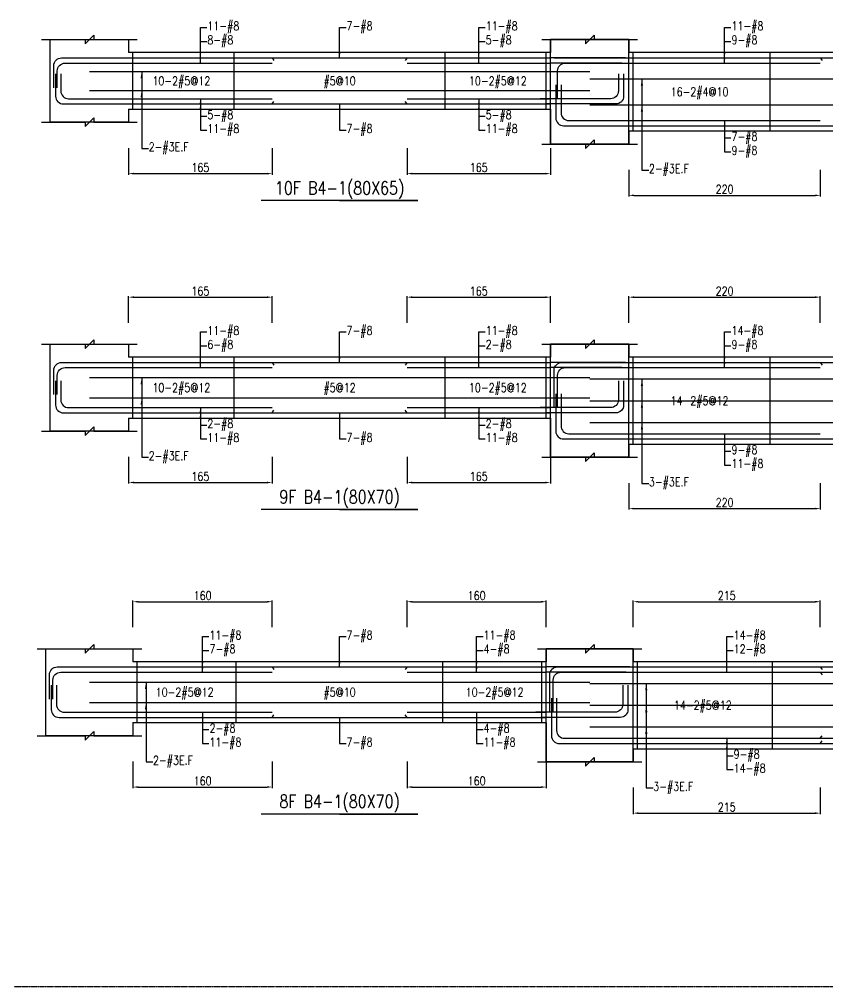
# Model space of a CAD drawing. Header units: millimetres. Extents: x 0 to 84580, y -12276 to 4373.
# Drawn here: x 27154 to 28083, y -3069 to -1957 of the extents above; entities that cross this region are included whole.
import ezdxf
from ezdxf.enums import TextEntityAlignment as Align

# ---------------------------------------------------------------- set-up
doc = ezdxf.new("R2010")
doc.units = ezdxf.units.MM
doc.header["$MEASUREMENT"] = 0
doc.linetypes.add('CENTER', pattern=[2, 1.25, -0.25, 0.25, -0.25])
for name, color, linetype in [('S-DIM', 2, 'Continuous'), ('S-GRID', 1, 'CENTER'), ('S-LEADER', 2, 'Continuous'), ('S-RC', 130, 'Continuous'), ('S-REINF', 6, 'Continuous'), ('S-TEXT', 2, 'Continuous')]:
    doc.layers.add(name, color=color, linetype=linetype)
doc.styles.add('CS4', font='romans.shx', dxfattribs={"width": 0.8, "bigfont": 'lsp.shx'})
doc.styles.get("Standard").update_dxf_attribs({"font": 'arial.ttf'})
doc.dimstyles.new('ISO-25', dxfattribs={"dimtxt": 2.5, "dimasz": 2.5, "dimexe": 1.25, "dimexo": 0.625, "dimtad": 1, "dimtxsty": 'Standard', "dimcen": 2.5, "dimadec": 0, "dimazin": 0, "dimtfac": 1, "dimtmove": 0, "dimatfit": 3, "dimfxl": 0, "dimarcsym": 0})

# ---------------------------------------------------------------- blocks, each defined once
blk = doc.blocks.new('*D743')
at = {"layer": 'DEFPOINTS', "color": 0, "transparency": 16777216}
for p in [(27444.4, -2626.6), (27284.4, -2656.6), (27444.4, -2656.6)]:
    blk.add_point(p, dxfattribs=at)
at = {"layer": 'S-DIM', "color": 0, "lineweight": -2, "transparency": 16777216}
for p, q in [((27284.4, -2656), (27284.4, -2625.3)), ((27290.4, -2626.6), (27438.4, -2626.6)), ((27444.4, -2656), (27444.4, -2625.3))]:
    blk.add_line(p, q, dxfattribs=at)
at = {"layer": 'S-DIM', "color": 0, "transparency": 16777216}
for points in [[(27290.4, -2625.6), (27290.4, -2627.6), (27284.4, -2626.6)], [(27438.4, -2625.6), (27438.4, -2627.6), (27444.4, -2626.6)]]:
    blk.add_solid(points, dxfattribs=at)
at = {"layer": 'S-DIM', "color": 0, "transparency": 16777216, "insert": (27364.4, -2619.6), "char_height": 10, "attachment_point": 5, "style": 'CS4'}
blk.add_mtext('160', dxfattribs=at)
blk = doc.blocks.new('*D744')
at = {"layer": 'DEFPOINTS', "color": 0, "transparency": 16777216}
for p in [(27759.4, -2626.6), (27599.4, -2656.6), (27759.4, -2656.6)]:
    blk.add_point(p, dxfattribs=at)
at = {"layer": 'S-DIM', "color": 0, "lineweight": -2, "transparency": 16777216}
for p, q in [((27599.4, -2656), (27599.4, -2625.3)), ((27605.4, -2626.6), (27753.4, -2626.6)), ((27759.4, -2656), (27759.4, -2625.3))]:
    blk.add_line(p, q, dxfattribs=at)
at = {"layer": 'S-DIM', "color": 0, "transparency": 16777216}
for points in [[(27605.4, -2625.6), (27605.4, -2627.6), (27599.4, -2626.6)], [(27753.4, -2625.6), (27753.4, -2627.6), (27759.4, -2626.6)]]:
    blk.add_solid(points, dxfattribs=at)
at = {"layer": 'S-DIM', "color": 0, "transparency": 16777216, "insert": (27679.4, -2619.6), "char_height": 10, "attachment_point": 5, "style": 'CS4'}
blk.add_mtext('160', dxfattribs=at)
blk = doc.blocks.new('*D745')
at = {"layer": 'DEFPOINTS', "color": 0, "transparency": 16777216}
for p in [(27284.4, -2809.6), (27444.4, -2809.6), (27444.4, -2839.6)]:
    blk.add_point(p, dxfattribs=at)
at = {"layer": 'S-DIM', "color": 0, "lineweight": -2, "transparency": 16777216}
for p, q in [((27284.4, -2810.2), (27284.4, -2840.8)), ((27444.4, -2810.2), (27444.4, -2840.8)), ((27290.4, -2839.6), (27438.4, -2839.6))]:
    blk.add_line(p, q, dxfattribs=at)
at = {"layer": 'S-DIM', "color": 0, "transparency": 16777216}
for points in [[(27290.4, -2838.6), (27290.4, -2840.6), (27284.4, -2839.6)], [(27438.4, -2838.6), (27438.4, -2840.6), (27444.4, -2839.6)]]:
    blk.add_solid(points, dxfattribs=at)
at = {"layer": 'S-DIM', "color": 0, "transparency": 16777216, "insert": (27364.4, -2832.6), "char_height": 10, "attachment_point": 5, "style": 'CS4'}
blk.add_mtext('160', dxfattribs=at)
blk = doc.blocks.new('*D746')
at = {"layer": 'DEFPOINTS', "color": 0, "transparency": 16777216}
for p in [(27599.4, -2809.6), (27759.4, -2809.6), (27759.4, -2839.6)]:
    blk.add_point(p, dxfattribs=at)
at = {"layer": 'S-DIM', "color": 0, "lineweight": -2, "transparency": 16777216}
for p, q in [((27599.4, -2810.2), (27599.4, -2840.8)), ((27759.4, -2810.2), (27759.4, -2840.8)), ((27605.4, -2839.6), (27753.4, -2839.6))]:
    blk.add_line(p, q, dxfattribs=at)
at = {"layer": 'S-DIM', "color": 0, "transparency": 16777216}
for points in [[(27605.4, -2838.6), (27605.4, -2840.6), (27599.4, -2839.6)], [(27753.4, -2838.6), (27753.4, -2840.6), (27759.4, -2839.6)]]:
    blk.add_solid(points, dxfattribs=at)
at = {"layer": 'S-DIM', "color": 0, "transparency": 16777216, "insert": (27679.4, -2832.6), "char_height": 10, "attachment_point": 5, "style": 'CS4'}
blk.add_mtext('160', dxfattribs=at)
blk = doc.blocks.new('*D747')
at = {"layer": 'DEFPOINTS', "color": 0, "transparency": 16777216}
for p in [(27444.4, -2276.6), (27279.4, -2306.6), (27444.4, -2306.6)]:
    blk.add_point(p, dxfattribs=at)
at = {"layer": 'S-DIM', "color": 0, "lineweight": -2, "transparency": 16777216}
for p, q in [((27279.4, -2306), (27279.4, -2275.3)), ((27285.4, -2276.6), (27438.4, -2276.6)), ((27444.4, -2306), (27444.4, -2275.3))]:
    blk.add_line(p, q, dxfattribs=at)
at = {"layer": 'S-DIM', "color": 0, "transparency": 16777216}
for points in [[(27285.4, -2275.6), (27285.4, -2277.6), (27279.4, -2276.6)], [(27438.4, -2275.6), (27438.4, -2277.6), (27444.4, -2276.6)]]:
    blk.add_solid(points, dxfattribs=at)
at = {"layer": 'S-DIM', "color": 0, "transparency": 16777216, "insert": (27361.9, -2269.6), "char_height": 10, "attachment_point": 5, "style": 'CS4'}
blk.add_mtext('165', dxfattribs=at)
blk = doc.blocks.new('*D748')
at = {"layer": 'DEFPOINTS', "color": 0, "transparency": 16777216}
for p in [(27764.4, -2276.6), (27599.4, -2306.6), (27764.4, -2306.6)]:
    blk.add_point(p, dxfattribs=at)
at = {"layer": 'S-DIM', "color": 0, "lineweight": -2, "transparency": 16777216}
for p, q in [((27599.4, -2306), (27599.4, -2275.3)), ((27605.4, -2276.6), (27758.4, -2276.6)), ((27764.4, -2306), (27764.4, -2275.3))]:
    blk.add_line(p, q, dxfattribs=at)
at = {"layer": 'S-DIM', "color": 0, "transparency": 16777216}
for points in [[(27605.4, -2275.6), (27605.4, -2277.6), (27599.4, -2276.6)], [(27758.4, -2275.6), (27758.4, -2277.6), (27764.4, -2276.6)]]:
    blk.add_solid(points, dxfattribs=at)
at = {"layer": 'S-DIM', "color": 0, "transparency": 16777216, "insert": (27681.9, -2269.6), "char_height": 10, "attachment_point": 5, "style": 'CS4'}
blk.add_mtext('165', dxfattribs=at)
blk = doc.blocks.new('*D749')
at = {"layer": 'DEFPOINTS', "color": 0, "transparency": 16777216}
for p in [(27279.4, -2459.6), (27444.4, -2459.6), (27444.4, -2489.6)]:
    blk.add_point(p, dxfattribs=at)
at = {"layer": 'S-DIM', "color": 0, "lineweight": -2, "transparency": 16777216}
for p, q in [((27279.4, -2460.2), (27279.4, -2490.8)), ((27444.4, -2460.2), (27444.4, -2490.8)), ((27285.4, -2489.6), (27438.4, -2489.6))]:
    blk.add_line(p, q, dxfattribs=at)
at = {"layer": 'S-DIM', "color": 0, "transparency": 16777216}
for points in [[(27285.4, -2488.6), (27285.4, -2490.6), (27279.4, -2489.6)], [(27438.4, -2488.6), (27438.4, -2490.6), (27444.4, -2489.6)]]:
    blk.add_solid(points, dxfattribs=at)
at = {"layer": 'S-DIM', "color": 0, "transparency": 16777216, "insert": (27361.9, -2482.6), "char_height": 10, "attachment_point": 5, "style": 'CS4'}
blk.add_mtext('165', dxfattribs=at)
blk = doc.blocks.new('*D750')
at = {"layer": 'DEFPOINTS', "color": 0, "transparency": 16777216}
for p in [(27599.4, -2459.6), (27764.4, -2459.6), (27764.4, -2489.6)]:
    blk.add_point(p, dxfattribs=at)
at = {"layer": 'S-DIM', "color": 0, "lineweight": -2, "transparency": 16777216}
for p, q in [((27599.4, -2460.2), (27599.4, -2490.8)), ((27764.4, -2460.2), (27764.4, -2490.8)), ((27605.4, -2489.6), (27758.4, -2489.6))]:
    blk.add_line(p, q, dxfattribs=at)
at = {"layer": 'S-DIM', "color": 0, "transparency": 16777216}
for points in [[(27605.4, -2488.6), (27605.4, -2490.6), (27599.4, -2489.6)], [(27758.4, -2488.6), (27758.4, -2490.6), (27764.4, -2489.6)]]:
    blk.add_solid(points, dxfattribs=at)
at = {"layer": 'S-DIM', "color": 0, "transparency": 16777216, "insert": (27681.9, -2482.6), "char_height": 10, "attachment_point": 5, "style": 'CS4'}
blk.add_mtext('165', dxfattribs=at)
blk = doc.blocks.new('*D753')
at = {"layer": 'DEFPOINTS', "color": 0, "transparency": 16777216}
for p in [(27279.4, -2104.6), (27444.4, -2104.6), (27444.4, -2134.6)]:
    blk.add_point(p, dxfattribs=at)
at = {"layer": 'S-DIM', "color": 0, "lineweight": -2, "transparency": 16777216}
for p, q in [((27279.4, -2105.2), (27279.4, -2135.8)), ((27444.4, -2105.2), (27444.4, -2135.8)), ((27285.4, -2134.6), (27438.4, -2134.6))]:
    blk.add_line(p, q, dxfattribs=at)
at = {"layer": 'S-DIM', "color": 0, "transparency": 16777216}
for points in [[(27285.4, -2133.6), (27285.4, -2135.6), (27279.4, -2134.6)], [(27438.4, -2133.6), (27438.4, -2135.6), (27444.4, -2134.6)]]:
    blk.add_solid(points, dxfattribs=at)
at = {"layer": 'S-DIM', "color": 0, "transparency": 16777216, "insert": (27361.9, -2127.6), "char_height": 10, "attachment_point": 5, "style": 'CS4'}
blk.add_mtext('165', dxfattribs=at)
blk = doc.blocks.new('*D754')
at = {"layer": 'DEFPOINTS', "color": 0, "transparency": 16777216}
for p in [(27599.4, -2104.6), (27764.4, -2104.6), (27764.4, -2134.6)]:
    blk.add_point(p, dxfattribs=at)
at = {"layer": 'S-DIM', "color": 0, "lineweight": -2, "transparency": 16777216}
for p, q in [((27599.4, -2105.2), (27599.4, -2135.8)), ((27764.4, -2105.2), (27764.4, -2135.8)), ((27605.4, -2134.6), (27758.4, -2134.6))]:
    blk.add_line(p, q, dxfattribs=at)
at = {"layer": 'S-DIM', "color": 0, "transparency": 16777216}
for points in [[(27605.4, -2133.6), (27605.4, -2135.6), (27599.4, -2134.6)], [(27758.4, -2133.6), (27758.4, -2135.6), (27764.4, -2134.6)]]:
    blk.add_solid(points, dxfattribs=at)
at = {"layer": 'S-DIM', "color": 0, "transparency": 16777216, "insert": (27681.9, -2127.6), "char_height": 10, "attachment_point": 5, "style": 'CS4'}
blk.add_mtext('165', dxfattribs=at)
blk = doc.blocks.new('*D763')
at = {"layer": 'DEFPOINTS', "color": 0, "transparency": 16777216}
for p in [(28074.4, -2626.6), (27859.4, -2656.6), (28074.4, -2656.6)]:
    blk.add_point(p, dxfattribs=at)
at = {"layer": 'S-DIM', "color": 0, "lineweight": -2, "transparency": 16777216}
for p, q in [((27859.4, -2656), (27859.4, -2625.3)), ((27865.4, -2626.6), (28068.4, -2626.6)), ((28074.4, -2656), (28074.4, -2625.3))]:
    blk.add_line(p, q, dxfattribs=at)
at = {"layer": 'S-DIM', "color": 0, "transparency": 16777216}
for points in [[(27865.4, -2625.6), (27865.4, -2627.6), (27859.4, -2626.6)], [(28068.4, -2625.6), (28068.4, -2627.6), (28074.4, -2626.6)]]:
    blk.add_solid(points, dxfattribs=at)
at = {"layer": 'S-DIM', "color": 0, "transparency": 16777216, "insert": (27966.9, -2619.6), "char_height": 10, "attachment_point": 5, "style": 'CS4'}
blk.add_mtext('215', dxfattribs=at)
blk = doc.blocks.new('*D765')
at = {"layer": 'DEFPOINTS', "color": 0, "transparency": 16777216}
for p in [(27859.4, -2839.6), (28074.4, -2839.6), (28074.4, -2869.6)]:
    blk.add_point(p, dxfattribs=at)
at = {"layer": 'S-DIM', "color": 0, "lineweight": -2, "transparency": 16777216}
for p, q in [((27859.4, -2840.2), (27859.4, -2870.8)), ((28074.4, -2840.2), (28074.4, -2870.8)), ((27865.4, -2869.6), (28068.4, -2869.6))]:
    blk.add_line(p, q, dxfattribs=at)
at = {"layer": 'S-DIM', "color": 0, "transparency": 16777216}
for points in [[(27865.4, -2868.6), (27865.4, -2870.6), (27859.4, -2869.6)], [(28068.4, -2868.6), (28068.4, -2870.6), (28074.4, -2869.6)]]:
    blk.add_solid(points, dxfattribs=at)
at = {"layer": 'S-DIM', "color": 0, "transparency": 16777216, "insert": (27966.9, -2862.6), "char_height": 10, "attachment_point": 5, "style": 'CS4'}
blk.add_mtext('215', dxfattribs=at)
blk = doc.blocks.new('*D767')
at = {"layer": 'DEFPOINTS', "color": 0, "transparency": 16777216}
for p in [(28074.4, -2276.6), (27854.4, -2306.6), (28074.4, -2306.6)]:
    blk.add_point(p, dxfattribs=at)
at = {"layer": 'S-DIM', "color": 0, "lineweight": -2, "transparency": 16777216}
for p, q in [((27854.4, -2306), (27854.4, -2275.3)), ((27860.4, -2276.6), (28068.4, -2276.6)), ((28074.4, -2306), (28074.4, -2275.3))]:
    blk.add_line(p, q, dxfattribs=at)
at = {"layer": 'S-DIM', "color": 0, "transparency": 16777216}
for points in [[(27860.4, -2275.6), (27860.4, -2277.6), (27854.4, -2276.6)], [(28068.4, -2275.6), (28068.4, -2277.6), (28074.4, -2276.6)]]:
    blk.add_solid(points, dxfattribs=at)
at = {"layer": 'S-DIM', "color": 0, "transparency": 16777216, "insert": (27964.4, -2269.6), "char_height": 10, "attachment_point": 5, "style": 'CS4'}
blk.add_mtext('220', dxfattribs=at)
blk = doc.blocks.new('*D769')
at = {"layer": 'DEFPOINTS', "color": 0, "transparency": 16777216}
for p in [(27854.4, -2489.6), (28074.4, -2489.6), (28074.4, -2519.6)]:
    blk.add_point(p, dxfattribs=at)
at = {"layer": 'S-DIM', "color": 0, "lineweight": -2, "transparency": 16777216}
for p, q in [((27854.4, -2490.2), (27854.4, -2520.8)), ((28074.4, -2490.2), (28074.4, -2520.8)), ((27860.4, -2519.6), (28068.4, -2519.6))]:
    blk.add_line(p, q, dxfattribs=at)
at = {"layer": 'S-DIM', "color": 0, "transparency": 16777216}
for points in [[(27860.4, -2518.6), (27860.4, -2520.6), (27854.4, -2519.6)], [(28068.4, -2518.6), (28068.4, -2520.6), (28074.4, -2519.6)]]:
    blk.add_solid(points, dxfattribs=at)
at = {"layer": 'S-DIM', "color": 0, "transparency": 16777216, "insert": (27964.4, -2512.6), "char_height": 10, "attachment_point": 5, "style": 'CS4'}
blk.add_mtext('220', dxfattribs=at)
blk = doc.blocks.new('*D773')
at = {"layer": 'DEFPOINTS', "color": 0, "transparency": 16777216}
for p in [(27854.4, -2129.6), (28074.4, -2129.6), (28074.4, -2159.6)]:
    blk.add_point(p, dxfattribs=at)
at = {"layer": 'S-DIM', "color": 0, "lineweight": -2, "transparency": 16777216}
for p, q in [((27854.4, -2130.2), (27854.4, -2160.8)), ((28074.4, -2130.2), (28074.4, -2160.8)), ((27860.4, -2159.6), (28068.4, -2159.6))]:
    blk.add_line(p, q, dxfattribs=at)
at = {"layer": 'S-DIM', "color": 0, "transparency": 16777216}
for points in [[(27860.4, -2158.6), (27860.4, -2160.6), (27854.4, -2159.6)], [(28068.4, -2158.6), (28068.4, -2160.6), (28074.4, -2159.6)]]:
    blk.add_solid(points, dxfattribs=at)
at = {"layer": 'S-DIM', "color": 0, "transparency": 16777216, "insert": (27964.4, -2152.6), "char_height": 10, "attachment_point": 5, "style": 'CS4'}
blk.add_mtext('220', dxfattribs=at)

msp = doc.modelspace()

# ---------------------------------------------------------------- linework, layer by layer
at = {"layer": 'S-GRID'}
msp.add_lwpolyline([(26145, -3069), (29374, -3069), (29374, -1000), (26145, -1000), (26145, -3069)], dxfattribs=at)
at = {"layer": 'S-RC'}
for points in [[(27179.395, -1980.575), (27229.395, -1980.585), (27229.394, -1985.585), (27239.396, -1975.587), (27239.395, -1980.587), (27289.395, -1980.597)], [(27754.395, -1980.575), (27804.395, -1980.585), (27804.394, -1985.585), (27814.396, -1975.587), (27814.395, -1980.587), (27864.395, -1980.597)], [(27754.395, -1980.575), (27804.395, -1980.585), (27804.394, -1985.585), (27814.396, -1975.587), (27814.395, -1980.587), (27864.395, -1980.597)], [(27279.395, -2060.575), (27279.395, -2075.575), (27189.395, -2075.575), (27189.395, -1980.575), (27279.395, -1980.575), (27279.395, -1995.575)], [(27764.395, -2060.575), (27764.395, -2100.575), (27854.395, -2100.575), (27854.395, -1980.575), (27764.395, -1980.575), (27764.395, -1995.575)], [(27854.395, -2085.575), (27854.395, -2100.575), (27764.395, -2100.575), (27764.395, -1980.575), (27854.395, -1980.575), (27854.395, -1995.575)], [(27764.395, -1995.575), (27279.395, -1995.575)], [(28504.395, -1995.575), (27854.395, -1995.575)], [(27279.395, -2060.575), (27764.395, -2060.575)], [(27179.395, -2075.575), (27229.395, -2075.585), (27229.394, -2080.585), (27239.396, -2070.587), (27239.395, -2075.587), (27289.395, -2075.597)], [(27854.395, -2085.575), (28504.395, -2085.575)], [(27754.395, -2100.575), (27804.395, -2100.585), (27804.394, -2105.585), (27814.396, -2095.587), (27814.395, -2100.587), (27864.395, -2100.597)], [(27754.395, -2100.575), (27804.395, -2100.585), (27804.394, -2105.585), (27814.396, -2095.587), (27814.395, -2100.587), (27864.395, -2100.597)], [(27521.895, -2165.575), (27611.895, -2165.575), (27431.895, -2165.575)], [(27179.395, -2330.575), (27229.395, -2330.585), (27229.394, -2335.585), (27239.396, -2325.587), (27239.395, -2330.587), (27289.395, -2330.597)], [(27279.395, -2415.575), (27279.395, -2430.575), (27189.395, -2430.575), (27189.395, -2330.575), (27279.395, -2330.575), (27279.395, -2345.575)], [(27754.395, -2330.575), (27804.395, -2330.585), (27804.394, -2335.585), (27814.396, -2325.587), (27814.395, -2330.587), (27864.395, -2330.597)], [(27754.395, -2330.575), (27804.395, -2330.585), (27804.394, -2335.585), (27814.396, -2325.587), (27814.395, -2330.587), (27864.395, -2330.597)], [(27764.395, -2415.575), (27764.395, -2460.575), (27854.395, -2460.575), (27854.395, -2330.575), (27764.395, -2330.575), (27764.395, -2345.575)], [(27854.395, -2445.575), (27854.395, -2460.575), (27764.395, -2460.575), (27764.395, -2330.575), (27854.395, -2330.575), (27854.395, -2345.575)], [(27764.395, -2345.575), (27279.395, -2345.575)], [(28504.395, -2345.575), (27854.395, -2345.575)], [(27279.395, -2415.575), (27764.395, -2415.575)], [(27179.395, -2430.575), (27229.395, -2430.585), (27229.394, -2435.585), (27239.396, -2425.587), (27239.395, -2430.587), (27289.395, -2430.597)], [(27854.395, -2445.575), (28504.395, -2445.575)], [(27754.395, -2460.575), (27804.395, -2460.585), (27804.394, -2465.585), (27814.396, -2455.587), (27814.395, -2460.587), (27864.395, -2460.597)], [(27754.395, -2460.575), (27804.395, -2460.585), (27804.394, -2465.585), (27814.396, -2455.587), (27814.395, -2460.587), (27864.395, -2460.597)], [(27521.895, -2520.575), (27611.895, -2520.575), (27431.895, -2520.575)], [(27174.395, -2680.575), (27229.395, -2680.586), (27229.394, -2685.586), (27239.396, -2675.588), (27239.395, -2680.588), (27294.395, -2680.599)], [(27749.395, -2680.575), (27804.395, -2680.586), (27804.394, -2685.586), (27814.396, -2675.588), (27814.395, -2680.588), (27869.395, -2680.599)], [(27749.395, -2680.575), (27804.395, -2680.586), (27804.394, -2685.586), (27814.396, -2675.588), (27814.395, -2680.588), (27869.395, -2680.599)], [(27284.395, -2765.575), (27284.395, -2780.575), (27184.395, -2780.575), (27184.395, -2680.575), (27284.395, -2680.575), (27284.395, -2695.575)], [(27759.395, -2765.575), (27759.395, -2810.575), (27859.395, -2810.575), (27859.395, -2680.575), (27759.395, -2680.575), (27759.395, -2695.575)], [(27859.395, -2795.575), (27859.395, -2810.575), (27759.395, -2810.575), (27759.395, -2680.575), (27859.395, -2680.575), (27859.395, -2695.575)], [(27759.395, -2695.575), (27284.395, -2695.575)], [(28499.395, -2695.575), (27859.395, -2695.575)], [(27284.395, -2765.575), (27759.395, -2765.575)], [(27174.395, -2780.575), (27229.395, -2780.586), (27229.394, -2785.586), (27239.396, -2775.588), (27239.395, -2780.588), (27294.395, -2780.599)], [(27859.395, -2795.575), (28499.395, -2795.575)], [(27749.395, -2810.575), (27804.395, -2810.586), (27804.394, -2815.586), (27814.396, -2805.588), (27814.395, -2810.588), (27869.395, -2810.599)], [(27749.395, -2810.575), (27804.395, -2810.586), (27804.394, -2815.586), (27814.396, -2805.588), (27814.395, -2810.588), (27869.395, -2810.599)], [(27521.895, -2870.575), (27611.895, -2870.575), (27431.895, -2870.575)]]:
    msp.add_lwpolyline(points, dxfattribs=at)
at = {"layer": 'S-REINF', "color": 1}
for points in [[(27284.395, -2060.575), (27284.395, -1995.575)], [(27400.645, -2060.575), (27400.645, -1995.575)], [(27643.145, -2060.575), (27643.145, -1995.575)], [(27759.395, -2060.575), (27759.395, -1995.575)], [(27859.395, -2085.575), (27859.395, -1995.575)], [(28016.895, -2085.575), (28016.895, -1995.575)], [(27234.395, -2017.242), (27809.395, -2017.242)], [(27809.395, -2025.575), (28549.395, -2025.575)], [(27234.395, -2038.908), (27809.395, -2038.908)], [(27809.395, -2055.575), (28549.395, -2055.575)], [(27284.395, -2415.575), (27284.395, -2345.575)], [(27400.645, -2415.575), (27400.645, -2345.575)], [(27643.145, -2415.575), (27643.145, -2345.575)], [(27759.395, -2415.575), (27759.395, -2345.575)], [(27859.395, -2445.575), (27859.395, -2345.575)], [(28016.895, -2445.575), (28016.895, -2345.575)], [(27234.395, -2368.908), (27809.395, -2368.908)], [(27809.395, -2370.575), (28549.395, -2370.575)], [(27234.395, -2392.242), (27809.395, -2392.242)], [(27809.395, -2395.575), (28549.395, -2395.575)], [(27809.395, -2420.575), (28549.395, -2420.575)], [(27289.395, -2765.575), (27289.395, -2695.575)], [(27403.145, -2765.575), (27403.145, -2695.575)], [(27640.645, -2765.575), (27640.645, -2695.575)], [(27754.395, -2765.575), (27754.395, -2695.575)], [(27864.395, -2795.575), (27864.395, -2695.575)], [(28019.395, -2795.575), (28019.395, -2695.575)], [(27234.395, -2718.908), (27809.395, -2718.908)], [(27809.395, -2720.575), (28549.395, -2720.575)], [(27234.395, -2742.242), (27809.395, -2742.242)], [(27809.395, -2745.575), (28549.395, -2745.575)], [(27809.395, -2770.575), (28549.395, -2770.575)]]:
    msp.add_lwpolyline(points, dxfattribs=at)
at = {"layer": 'S-REINF'}
for points in [[(27193.395, -2036.075), (27193.395, -2010.575, -0.41421356), (27202.395, -2001.575), (27279.395, -2001.575)], [(27197.395, -2036.075), (27197.395, -2016.575, -0.41421356), (27206.395, -2007.575), (27279.395, -2007.575)], [(27772.395, -2048.575), (27772.395, -2016.575, -0.41421356), (27781.395, -2007.575), (27854.395, -2007.575)], [(27195.395, -2020.075), (27195.395, -2045.575, 0.41421356), (27204.395, -2054.575), (27279.395, -2054.575)], [(27201.395, -2020.075), (27201.395, -2039.575, 0.41421356), (27210.395, -2048.575), (27279.395, -2048.575)], [(27842.395, -2020.075), (27842.395, -2039.575, -0.41421356), (27833.395, -2048.575), (27752.395, -2048.575)], [(27848.395, -2020.075), (27848.395, -2045.575, -0.41421356), (27839.395, -2054.575), (27758.395, -2054.575)], [(27770.395, -2032.575), (27770.395, -2070.575, 0.41421356), (27779.395, -2079.575), (27854.395, -2079.575)], [(27776.395, -2032.575), (27776.395, -2064.575, 0.41421356), (27785.395, -2073.575), (27854.395, -2073.575)], [(27193.395, -2388.575), (27193.395, -2360.575, -0.41421356), (27202.395, -2351.575), (27279.395, -2351.575)], [(27768.395, -2403.575), (27768.395, -2360.575, -0.41421356), (27777.395, -2351.575), (27854.395, -2351.575)], [(27197.395, -2388.575), (27197.395, -2366.575, -0.41421356), (27206.395, -2357.575), (27279.395, -2357.575)], [(27772.395, -2403.575), (27772.395, -2366.575, -0.41421356), (27781.395, -2357.575), (27854.395, -2357.575)], [(27195.395, -2372.575), (27195.395, -2400.575, 0.41421356), (27204.395, -2409.575), (27279.395, -2409.575)], [(27201.395, -2372.575), (27201.395, -2394.575, 0.41421356), (27210.395, -2403.575), (27279.395, -2403.575)], [(27842.395, -2372.575), (27842.395, -2394.575, -0.41421356), (27833.395, -2403.575), (27752.395, -2403.575)], [(27848.395, -2372.575), (27848.395, -2400.575, -0.41421356), (27839.395, -2409.575), (27758.395, -2409.575)], [(27770.395, -2387.575), (27770.395, -2430.575, 0.41421356), (27779.395, -2439.575), (27854.395, -2439.575)], [(27776.395, -2387.575), (27776.395, -2424.575, 0.41421356), (27785.395, -2433.575), (27854.395, -2433.575)], [(27188.395, -2738.575), (27188.395, -2710.575, -0.41421356), (27197.395, -2701.575), (27284.395, -2701.575)], [(27192.395, -2738.575), (27192.395, -2716.575, -0.41421356), (27201.395, -2707.575), (27284.395, -2707.575)], [(27763.395, -2753.575), (27763.395, -2710.575, -0.41421356), (27772.395, -2701.575), (27859.395, -2701.575)], [(27767.395, -2753.575), (27767.395, -2716.575, -0.41421356), (27776.395, -2707.575), (27859.395, -2707.575)], [(27190.395, -2722.575), (27190.395, -2750.575, 0.41421356), (27199.395, -2759.575), (27284.395, -2759.575)], [(27196.395, -2722.575), (27196.395, -2744.575, 0.41421356), (27205.395, -2753.575), (27284.395, -2753.575)], [(27847.395, -2722.575), (27847.395, -2744.575, -0.41421356), (27838.395, -2753.575), (27747.395, -2753.575)], [(27853.395, -2722.575), (27853.395, -2750.575, -0.41421356), (27844.395, -2759.575), (27753.395, -2759.575)], [(27765.395, -2737.575), (27765.395, -2780.575, 0.41421356), (27774.395, -2789.575), (27859.395, -2789.575)], [(27771.395, -2737.575), (27771.395, -2774.575, 0.41421356), (27780.395, -2783.575), (27859.395, -2783.575)]]:
    msp.add_lwpolyline(points, format="xyb", dxfattribs=at)
for points in [[(27279.395, -2001.575), (27444.395, -2001.575)], [(27279.395, -2007.575), (27444.395, -2007.575)], [(27444.395, -2001.575), (27446.395, -2004.575)], [(27444.395, -2001.575), (27599.395, -2001.575)], [(27599.395, -2001.575), (27597.395, -2004.575)], [(27599.395, -2001.575), (27764.395, -2001.575)], [(27599.395, -2007.575), (27764.395, -2007.575)], [(27850.395, -2001.575), (27764.395, -2001.575)], [(27846.395, -2007.575), (27764.395, -2007.575)], [(27768.395, -2001.575), (27854.395, -2001.575)], [(27854.395, -2001.575), (28074.395, -2001.575)], [(27854.395, -2007.575), (28074.395, -2007.575)], [(28074.395, -2001.575), (28076.395, -2004.575)], [(28074.395, -2001.575), (28284.395, -2001.575)], [(27279.395, -2048.575), (27444.395, -2048.575)], [(27279.395, -2054.575), (27444.395, -2054.575)], [(27444.395, -2054.575), (27446.395, -2051.575)], [(27444.395, -2054.575), (27599.395, -2054.575)], [(27599.395, -2054.575), (27597.395, -2051.575)], [(27599.395, -2048.575), (27764.395, -2048.575)], [(27599.395, -2054.575), (27764.395, -2054.575)], [(27854.395, -2073.575), (28074.395, -2073.575)], [(27854.395, -2079.575), (28074.395, -2079.575)], [(28074.395, -2079.575), (28284.395, -2079.575)], [(27279.395, -2351.575), (27444.395, -2351.575)], [(27444.395, -2351.575), (27446.395, -2354.575)], [(27444.395, -2351.575), (27599.395, -2351.575)], [(27599.395, -2351.575), (27597.395, -2354.575)], [(27599.395, -2351.575), (27764.395, -2351.575)], [(27850.395, -2351.575), (27764.395, -2351.575)], [(27854.395, -2351.575), (28074.395, -2351.575)], [(28074.395, -2351.575), (28076.395, -2354.575)], [(28074.395, -2351.575), (28284.395, -2351.575)], [(27279.395, -2357.575), (27444.395, -2357.575)], [(27599.395, -2357.575), (27764.395, -2357.575)], [(27846.395, -2357.575), (27764.395, -2357.575)], [(27854.395, -2357.575), (28074.395, -2357.575)], [(27279.395, -2403.575), (27444.395, -2403.575)], [(27279.395, -2409.575), (27444.395, -2409.575)], [(27444.395, -2409.575), (27446.395, -2406.575)], [(27444.395, -2409.575), (27599.395, -2409.575)], [(27599.395, -2409.575), (27597.395, -2406.575)], [(27599.395, -2403.575), (27764.395, -2403.575)], [(27599.395, -2409.575), (27764.395, -2409.575)], [(27854.395, -2433.575), (28074.395, -2433.575)], [(27854.395, -2439.575), (28074.395, -2439.575)], [(28074.395, -2439.575), (28284.395, -2439.575)], [(27284.395, -2701.575), (27444.395, -2701.575)], [(27284.395, -2707.575), (27444.395, -2707.575)], [(27444.395, -2701.575), (27446.395, -2704.575)], [(27444.395, -2701.575), (27599.395, -2701.575)], [(27599.395, -2701.575), (27597.395, -2704.575)], [(27599.395, -2701.575), (27759.395, -2701.575)], [(27599.395, -2707.575), (27759.395, -2707.575)], [(27855.395, -2701.575), (27759.395, -2701.575)], [(27851.395, -2707.575), (27759.395, -2707.575)], [(27859.395, -2701.575), (28074.395, -2701.575)], [(27859.395, -2707.575), (28074.395, -2707.575)], [(28074.395, -2701.575), (28076.395, -2704.575)], [(28074.395, -2701.575), (28284.395, -2701.575)], [(28074.395, -2707.575), (28076.395, -2710.575)], [(28074.395, -2707.575), (28284.395, -2707.575)], [(27284.395, -2753.575), (27444.395, -2753.575)], [(27444.395, -2759.575), (27446.395, -2756.575)], [(27599.395, -2759.575), (27597.395, -2756.575)], [(27599.395, -2753.575), (27759.395, -2753.575)], [(27284.395, -2759.575), (27444.395, -2759.575)], [(27444.395, -2759.575), (27599.395, -2759.575)], [(27599.395, -2759.575), (27759.395, -2759.575)], [(27859.395, -2783.575), (28074.395, -2783.575)], [(27859.395, -2789.575), (28074.395, -2789.575)], [(28074.395, -2783.575), (28076.395, -2780.575)], [(28074.395, -2783.575), (28284.395, -2783.575)], [(28074.395, -2789.575), (28076.395, -2786.575)], [(28074.395, -2789.575), (28284.395, -2789.575)]]:
    msp.add_lwpolyline(points, dxfattribs=at)

# ---------------------------------------------------------------- texts
at = {"layer": 'S-LEADER', "char_height": 10, "attachment_point": 4, "style": 'CS4'}
for s, insert in [('11-#8', (27369.895, -1966.575)), ('7-#8', (27529.895, -1966.575)), ('11-#8', (27689.895, -1966.575)), ('11-#8', (27972.395, -1966.575)), ('8-#8', (27369.895, -1982.575)), ('5-#8', (27689.895, -1982.575)), ('9-#8', (27972.395, -1982.575)), ('5-#8', (27369.895, -2068.575)), ('5-#8', (27689.895, -2068.575)), ('11-#8', (27369.895, -2084.575)), ('7-#8', (27529.895, -2084.575)), ('11-#8', (27689.895, -2084.575)), ('7-#8', (27972.395, -2093.575)), ('9-#8', (27972.395, -2109.575)), ('11-#8', (27369.895, -2316.575)), ('7-#8', (27529.895, -2316.575)), ('11-#8', (27689.895, -2316.575)), ('14-#8', (27972.395, -2316.575)), ('6-#8', (27369.895, -2332.575)), ('2-#8', (27689.895, -2332.575)), ('9-#8', (27972.395, -2332.575)), ('2-#8', (27369.895, -2423.575)), ('2-#8', (27689.895, -2423.575)), ('11-#8', (27369.895, -2439.575)), ('7-#8', (27529.895, -2439.575)), ('11-#8', (27689.895, -2439.575)), ('9-#8', (27972.395, -2453.575)), ('11-#8', (27972.395, -2469.575)), ('11-#8', (27372.395, -2666.575)), ('7-#8', (27529.895, -2666.575)), ('11-#8', (27687.395, -2666.575)), ('14-#8', (27974.895, -2666.575)), ('7-#8', (27372.395, -2682.575)), ('4-#8', (27687.395, -2682.575)), ('12-#8', (27974.895, -2682.575)), ('2-#8', (27372.395, -2773.575)), ('4-#8', (27687.395, -2773.575)), ('11-#8', (27372.395, -2789.575)), ('7-#8', (27529.895, -2789.575)), ('11-#8', (27687.395, -2789.575)), ('9-#8', (27974.895, -2803.575)), ('14-#8', (27974.895, -2819.575))]:
    msp.add_mtext(s, dxfattribs=dict(at, insert=insert))
at = {"layer": 'S-LEADER', "color": 3, "char_height": 10, "attachment_point": 4, "style": 'CS4'}
for s, insert in [('2-#3E.F', (27302.395, -2105.575)), ('2-#3E.F', (27877.395, -2130.575)), ('2-#3E.F', (27302.395, -2460.575)), ('3-#3E.F', (27877.395, -2490.575)), ('2-#3E.F', (27307.395, -2810.575)), ('3-#3E.F', (27882.395, -2840.575))]:
    msp.add_mtext(s, dxfattribs=dict(at, insert=insert))
at = {"layer": 'S-RC', "style": 'CS4', "width": 0.8}
for s, p in [('10F B4-1(80X65)', (27521.895, -2158.575)), ('9F B4-1(80X70)', (27521.895, -2513.575)), ('8F B4-1(80X70)', (27521.895, -2863.575))]:
    msp.add_text(s, height=15, dxfattribs=at).set_placement(p, align=Align.CENTER)
at = {"layer": 'S-TEXT', "color": 1, "style": 'CS4', "width": 0.8}
for s, p in [('10-2#5@12', (27340.02, -2033.075)), ('#5@10', (27521.895, -2033.075)), ('10-2#5@12', (27703.77, -2033.075)), ('16-2#4@10', (27935.645, -2045.575)), ('10-2#5@12', (27340.02, -2385.575)), ('#5@12', (27521.895, -2385.575)), ('10-2#5@12', (27703.77, -2385.575)), ('14-2#5@12', (27935.645, -2400.575)), ('10-2#5@12', (27343.77, -2735.575)), ('#5@10', (27521.895, -2735.575)), ('10-2#5@12', (27700.02, -2735.575)), ('14-2#5@12', (27939.395, -2750.575))]:
    msp.add_text(s, height=10, dxfattribs=at).set_placement(p, align=Align.CENTER)

# ---------------------------------------------------------------- dimensions: what is measured, and where the dimension line sits
at = {"layer": 'S-DIM'}
for p1, p2, distance, picture, middle in [((27279.395, -2104.575), (27444.395, -2104.575), -30, '*D753', (27361.895, -2127.575)), ((27599.395, -2104.575), (27764.395, -2104.575), -30, '*D754', (27681.895, -2127.575)), ((27854.395, -2129.575), (28074.395, -2129.575), -30, '*D773', (27964.395, -2152.575)), ((27279.395, -2306.575), (27444.395, -2306.575), 30, '*D747', (27361.895, -2269.575)), ((27599.395, -2306.575), (27764.395, -2306.575), 30, '*D748', (27681.895, -2269.575)), ((27854.395, -2306.575), (28074.395, -2306.575), 30, '*D767', (27964.395, -2269.575)), ((27279.395, -2459.575), (27444.395, -2459.575), -30, '*D749', (27361.895, -2482.575)), ((27599.395, -2459.575), (27764.395, -2459.575), -30, '*D750', (27681.895, -2482.575)), ((27854.395, -2489.575), (28074.395, -2489.575), -30, '*D769', (27964.395, -2512.575)), ((27284.395, -2656.575), (27444.395, -2656.575), 30, '*D743', (27364.395, -2619.575)), ((27599.395, -2656.575), (27759.395, -2656.575), 30, '*D744', (27679.395, -2619.575)), ((27859.395, -2656.575), (28074.395, -2656.575), 30, '*D763', (27966.895, -2619.575)), ((27284.395, -2809.575), (27444.395, -2809.575), -30, '*D745', (27364.395, -2832.575)), ((27599.395, -2809.575), (27759.395, -2809.575), -30, '*D746', (27679.395, -2832.575)), ((27859.395, -2839.575), (28074.395, -2839.575), -30, '*D765', (27966.895, -2862.575))]:
    dim = msp.add_aligned_dim(p1=p1, p2=p2, distance=distance, dimstyle='ISO-25', override={"dimtxt": 10, "dimasz": 6, "dimgap": 2, "dimtxsty": 'CS4'}, dxfattribs=at)
    dim.commit()
    dim.dimension.update_dxf_attribs({"geometry": picture, "text_midpoint": middle})

# ---------------------------------------------------------------- leaders
at = {"layer": 'S-LEADER', "annotation_type": 0, "has_hookline": 1, "hookline_direction": 0}
for points, override, text_width in [([(27361.895, -2001.575), (27361.895, -1966.575), (27369.27, -1966.575)], {"dimasz": 6, "dimtad": 0}, 37.333), ([(27521.895, -2001.575), (27521.895, -1966.575), (27529.27, -1966.575)], {"dimasz": 6, "dimtad": 0}, 30.857), ([(27681.895, -2001.575), (27681.895, -1966.575), (27689.27, -1966.575)], {"dimasz": 6, "dimtad": 0}, 37.333), ([(27964.395, -2001.575), (27964.395, -1966.575), (27971.77, -1966.575)], {"dimasz": 6, "dimtad": 0}, 37.333), ([(27361.895, -2007.575), (27361.895, -1982.575), (27369.27, -1982.575)], {"dimasz": 6, "dimtad": 0}, 30.857), ([(27681.895, -2007.575), (27681.895, -1982.575), (27689.27, -1982.575)], {"dimasz": 6, "dimtad": 0}, 30.857), ([(27964.395, -2007.575), (27964.395, -1982.575), (27971.77, -1982.575)], {"dimasz": 6, "dimtad": 0}, 30.857), ([(27294.395, -2038.908), (27294.395, -2105.575), (27301.77, -2105.575)], {"dimasz": 8, "dimtad": 0}, 49.524), ([(27361.895, -2048.575), (27361.895, -2068.575), (27369.27, -2068.575)], {"dimasz": 6, "dimtad": 0}, 30.857), ([(27361.895, -2054.575), (27361.895, -2084.575), (27369.27, -2084.575)], {"dimasz": 6, "dimtad": 0}, 37.333), ([(27521.895, -2054.575), (27521.895, -2084.575), (27529.27, -2084.575)], {"dimasz": 6, "dimtad": 0}, 30.857), ([(27681.895, -2048.575), (27681.895, -2068.575), (27689.27, -2068.575)], {"dimasz": 6, "dimtad": 0}, 30.857), ([(27681.895, -2054.575), (27681.895, -2084.575), (27689.27, -2084.575)], {"dimasz": 6, "dimtad": 0}, 37.333), ([(27869.395, -2055.575), (27869.395, -2130.575), (27876.77, -2130.575)], {"dimasz": 8, "dimtad": 0}, 49.524), ([(27964.395, -2073.575), (27964.395, -2093.575), (27971.77, -2093.575)], {"dimasz": 6, "dimtad": 0}, 30.857), ([(27964.395, -2079.575), (27964.395, -2109.575), (27971.77, -2109.575)], {"dimasz": 6, "dimtad": 0}, 30.857), ([(27361.895, -2351.575), (27361.895, -2316.575), (27369.27, -2316.575)], {"dimasz": 6, "dimtad": 0}, 37.333), ([(27521.895, -2351.575), (27521.895, -2316.575), (27529.27, -2316.575)], {"dimasz": 6, "dimtad": 0}, 30.857), ([(27681.895, -2351.575), (27681.895, -2316.575), (27689.27, -2316.575)], {"dimasz": 6, "dimtad": 0}, 37.333), ([(27964.395, -2351.575), (27964.395, -2316.575), (27971.77, -2316.575)], {"dimasz": 6, "dimtad": 0}, 37.333), ([(27361.895, -2357.575), (27361.895, -2332.575), (27369.27, -2332.575)], {"dimasz": 6, "dimtad": 0}, 30.476), ([(27681.895, -2357.575), (27681.895, -2332.575), (27689.27, -2332.575)], {"dimasz": 6, "dimtad": 0}, 30.857), ([(27964.395, -2357.575), (27964.395, -2332.575), (27971.77, -2332.575)], {"dimasz": 6, "dimtad": 0}, 30.857), ([(27294.395, -2392.242), (27294.395, -2460.575), (27301.77, -2460.575)], {"dimasz": 8, "dimtad": 0}, 49.524), ([(27361.895, -2403.575), (27361.895, -2423.575), (27369.27, -2423.575)], {"dimasz": 6, "dimtad": 0}, 30.857), ([(27361.895, -2409.575), (27361.895, -2439.575), (27369.27, -2439.575)], {"dimasz": 6, "dimtad": 0}, 37.333), ([(27521.895, -2409.575), (27521.895, -2439.575), (27529.27, -2439.575)], {"dimasz": 6, "dimtad": 0}, 30.857), ([(27681.895, -2403.575), (27681.895, -2423.575), (27689.27, -2423.575)], {"dimasz": 6, "dimtad": 0}, 30.857), ([(27681.895, -2409.575), (27681.895, -2439.575), (27689.27, -2439.575)], {"dimasz": 6, "dimtad": 0}, 37.333), ([(27869.395, -2420.575), (27869.395, -2490.575), (27876.77, -2490.575)], {"dimasz": 8, "dimtad": 0}, 49.524), ([(27964.395, -2433.575), (27964.395, -2453.575), (27971.77, -2453.575)], {"dimasz": 6, "dimtad": 0}, 30.857), ([(27964.395, -2439.575), (27964.395, -2469.575), (27971.77, -2469.575)], {"dimasz": 6, "dimtad": 0}, 37.333), ([(27364.395, -2701.575), (27364.395, -2666.575), (27371.77, -2666.575)], {"dimasz": 6, "dimtad": 0}, 37.333), ([(27521.895, -2701.575), (27521.895, -2666.575), (27529.27, -2666.575)], {"dimasz": 6, "dimtad": 0}, 30.857), ([(27679.395, -2701.575), (27679.395, -2666.575), (27686.77, -2666.575)], {"dimasz": 6, "dimtad": 0}, 37.333), ([(27966.895, -2701.575), (27966.895, -2666.575), (27974.27, -2666.575)], {"dimasz": 6, "dimtad": 0}, 37.333), ([(27364.395, -2707.575), (27364.395, -2682.575), (27371.77, -2682.575)], {"dimasz": 6, "dimtad": 0}, 30.857), ([(27679.395, -2707.575), (27679.395, -2682.575), (27686.77, -2682.575)], {"dimasz": 6, "dimtad": 0}, 30.857), ([(27966.895, -2707.575), (27966.895, -2682.575), (27974.27, -2682.575)], {"dimasz": 6, "dimtad": 0}, 37.333), ([(27299.395, -2742.242), (27299.395, -2810.575), (27306.77, -2810.575)], {"dimasz": 8, "dimtad": 0}, 49.524), ([(27364.395, -2753.575), (27364.395, -2773.575), (27371.77, -2773.575)], {"dimasz": 6, "dimtad": 0}, 30.857), ([(27679.395, -2753.575), (27679.395, -2773.575), (27686.77, -2773.575)], {"dimasz": 6, "dimtad": 0}, 30.857), ([(27364.395, -2759.575), (27364.395, -2789.575), (27371.77, -2789.575)], {"dimasz": 6, "dimtad": 0}, 37.333), ([(27521.895, -2759.575), (27521.895, -2789.575), (27529.27, -2789.575)], {"dimasz": 6, "dimtad": 0}, 30.857), ([(27679.395, -2759.575), (27679.395, -2789.575), (27686.77, -2789.575)], {"dimasz": 6, "dimtad": 0}, 37.333), ([(27874.395, -2770.575), (27874.395, -2840.575), (27881.77, -2840.575)], {"dimasz": 8, "dimtad": 0}, 49.524), ([(27966.895, -2783.575), (27966.895, -2803.575), (27974.27, -2803.575)], {"dimasz": 6, "dimtad": 0}, 30.857), ([(27966.895, -2789.575), (27966.895, -2819.575), (27974.27, -2819.575)], {"dimasz": 6, "dimtad": 0}, 37.333)]:
    msp.add_leader(points, dimstyle='ISO-25', override=override, dxfattribs=dict(at, text_width=text_width))
at = {"layer": 'S-LEADER'}
for points in [[(27294.395, -2017.242), (27294.395, -2105.575), (27302.395, -2105.575)], [(27869.395, -2025.575), (27869.395, -2130.575), (27877.395, -2130.575)], [(27294.395, -2368.908), (27294.395, -2460.575), (27302.395, -2460.575)], [(27869.395, -2370.575), (27869.395, -2490.575), (27877.395, -2490.575)], [(27869.395, -2395.575), (27869.395, -2490.575), (27877.395, -2490.575)], [(27299.395, -2718.908), (27299.395, -2810.575), (27307.395, -2810.575)], [(27874.395, -2720.575), (27874.395, -2840.575), (27882.395, -2840.575)], [(27874.395, -2745.575), (27874.395, -2840.575), (27882.395, -2840.575)]]:
    msp.add_leader(points, dimstyle='ISO-25', override={"dimasz": 8}, dxfattribs=at)

doc.saveas('drawing.dxf')
